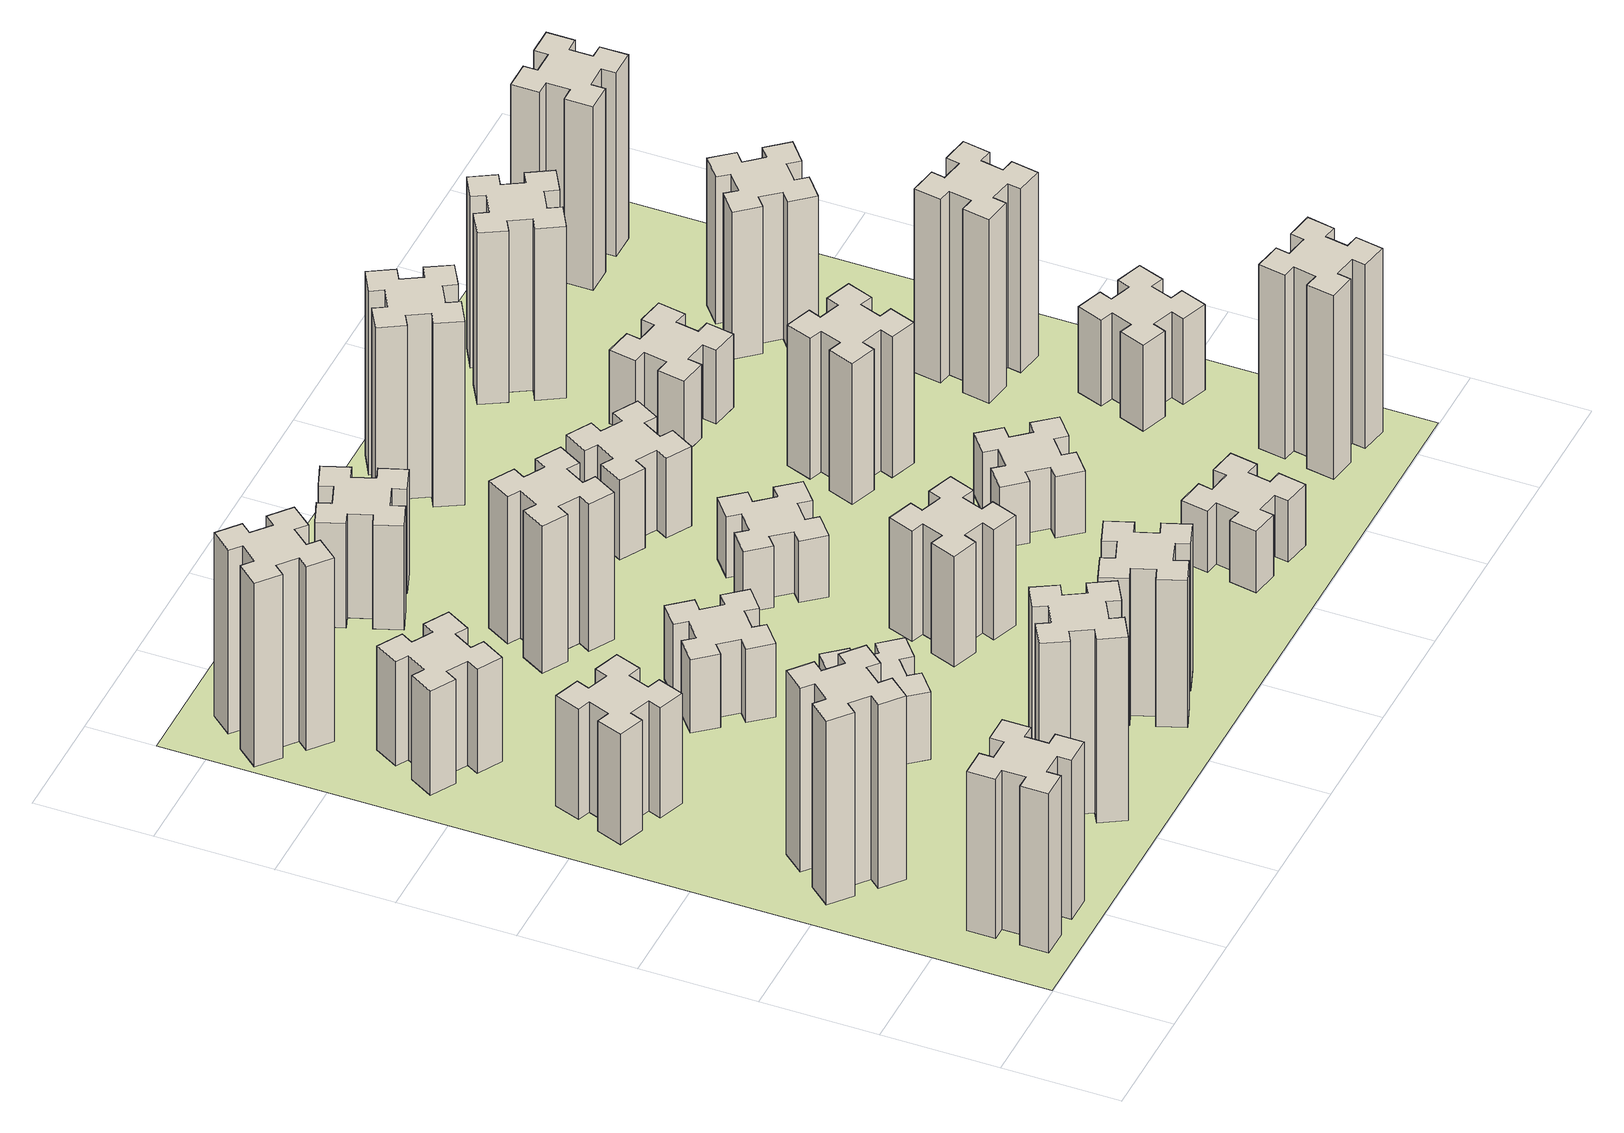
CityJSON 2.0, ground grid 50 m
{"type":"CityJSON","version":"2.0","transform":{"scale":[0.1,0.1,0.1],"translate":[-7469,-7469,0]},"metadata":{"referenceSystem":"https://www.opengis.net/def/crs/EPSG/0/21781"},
"CityObjects":{
"building1":{"type":"Building","attributes":{"class":"1000","function":"1000","usage":"1000","yearOfConstruction":2016,"roofType":"1000","measuredHeight":78,"storeysAboveGround":30,"storeysBelowGround":0},"geometry":[{"type":"Solid","lod":"1","boundaries":[[[[0,1,2,3,4,5,6,7,8,9,10,11,12,13,14,15,16,17,18,19]],[[17,16,20,21]],[[16,15,22,20]],[[15,14,23,22]],[[14,13,24,23]],[[13,12,25,24]],[[12,11,26,25]],[[11,10,27,26]],[[10,9,28,27]],[[9,8,29,28]],[[8,7,30,29]],[[7,6,31,30]],[[6,5,32,31]],[[5,4,33,32]],[[4,3,34,33]],[[3,2,35,34]],[[2,1,36,35]],[[1,0,37,36]],[[0,19,38,37]],[[19,18,39,38]],[[18,17,21,39]],[[24,25,26,27,28,29,30,31,32,33,34,35,36,37,38,39,21,20,22,23]]]]}]},
"building2":{"type":"Building","attributes":{"class":"1000","function":"1000","usage":"1000","yearOfConstruction":2016,"roofType":"1000","measuredHeight":90,"storeysAboveGround":30,"storeysBelowGround":0},"geometry":[{"type":"Solid","lod":"1","boundaries":[[[[40,41,42,43,44,45,46,47,48,49,50,51,52,53,54,55,56,57,58,59]],[[57,56,60,61]],[[56,55,62,60]],[[55,54,63,62]],[[54,53,64,63]],[[53,52,65,64]],[[52,51,66,65]],[[51,50,67,66]],[[50,49,68,67]],[[49,48,69,68]],[[48,47,70,69]],[[47,46,71,70]],[[46,45,72,71]],[[45,44,73,72]],[[44,43,74,73]],[[43,42,75,74]],[[42,41,76,75]],[[41,40,77,76]],[[40,59,78,77]],[[59,58,79,78]],[[58,57,61,79]],[[64,65,66,67,68,69,70,71,72,73,74,75,76,77,78,79,61,60,62,63]]]]}]},
"building3":{"type":"Building","attributes":{"class":"1000","function":"1000","usage":"1000","yearOfConstruction":2016,"roofType":"1000","measuredHeight":54,"storeysAboveGround":30,"storeysBelowGround":0},"geometry":[{"type":"Solid","lod":"1","boundaries":[[[[80,81,82,83,84,85,86,87,88,89,90,91,92,93,94,95,96,97,98,99]],[[97,96,100,101]],[[96,95,102,100]],[[95,94,103,102]],[[94,93,104,103]],[[93,92,105,104]],[[92,91,106,105]],[[91,90,107,106]],[[90,89,108,107]],[[89,88,109,108]],[[88,87,110,109]],[[87,86,111,110]],[[86,85,112,111]],[[85,84,113,112]],[[84,83,114,113]],[[83,82,115,114]],[[82,81,116,115]],[[81,80,117,116]],[[80,99,118,117]],[[99,98,119,118]],[[98,97,101,119]],[[104,105,106,107,108,109,110,111,112,113,114,115,116,117,118,119,101,100,102,103]]]]}]},
"building4":{"type":"Building","attributes":{"class":"1000","function":"1000","usage":"1000","yearOfConstruction":2016,"roofType":"1000","measuredHeight":51,"storeysAboveGround":30,"storeysBelowGround":0},"geometry":[{"type":"Solid","lod":"1","boundaries":[[[[120,121,122,123,124,125,126,127,128,129,130,131,132,133,134,135,136,137,138,139]],[[137,136,140,141]],[[136,135,142,140]],[[135,134,143,142]],[[134,133,144,143]],[[133,132,145,144]],[[132,131,146,145]],[[131,130,147,146]],[[130,129,148,147]],[[129,128,149,148]],[[128,127,150,149]],[[127,126,151,150]],[[126,125,152,151]],[[125,124,153,152]],[[124,123,154,153]],[[123,122,155,154]],[[122,121,156,155]],[[121,120,157,156]],[[120,139,158,157]],[[139,138,159,158]],[[138,137,141,159]],[[144,145,146,147,148,149,150,151,152,153,154,155,156,157,158,159,141,140,142,143]]]]}]},
"building5":{"type":"Building","attributes":{"class":"1000","function":"1000","usage":"1000","yearOfConstruction":2016,"roofType":"1000","measuredHeight":90,"storeysAboveGround":30,"storeysBelowGround":0},"geometry":[{"type":"Solid","lod":"1","boundaries":[[[[160,161,162,163,164,165,166,167,168,169,170,171,172,173,174,175,176,177,178,179]],[[177,176,180,181]],[[176,175,182,180]],[[175,174,183,182]],[[174,173,184,183]],[[173,172,185,184]],[[172,171,186,185]],[[171,170,187,186]],[[170,169,188,187]],[[169,168,189,188]],[[168,167,190,189]],[[167,166,191,190]],[[166,165,192,191]],[[165,164,193,192]],[[164,163,194,193]],[[163,162,195,194]],[[162,161,196,195]],[[161,160,197,196]],[[160,179,198,197]],[[179,178,199,198]],[[178,177,181,199]],[[184,185,186,187,188,189,190,191,192,193,194,195,196,197,198,199,181,180,182,183]]]]}]},
"building6":{"type":"Building","attributes":{"class":"1000","function":"1000","usage":"1000","yearOfConstruction":2016,"roofType":"1000","measuredHeight":90,"storeysAboveGround":30,"storeysBelowGround":0},"geometry":[{"type":"Solid","lod":"1","boundaries":[[[[200,201,202,203,204,205,206,207,208,209,210,211,212,213,214,215,216,217,218,219]],[[217,216,220,221]],[[216,215,222,220]],[[215,214,223,222]],[[214,213,224,223]],[[213,212,225,224]],[[212,211,226,225]],[[211,210,227,226]],[[210,209,228,227]],[[209,208,229,228]],[[208,207,230,229]],[[207,206,231,230]],[[206,205,232,231]],[[205,204,233,232]],[[204,203,234,233]],[[203,202,235,234]],[[202,201,236,235]],[[201,200,237,236]],[[200,219,238,237]],[[219,218,239,238]],[[218,217,221,239]],[[224,225,226,227,228,229,230,231,232,233,234,235,236,237,238,239,221,220,222,223]]]]}]},
"building7":{"type":"Building","attributes":{"class":"1000","function":"1000","usage":"1000","yearOfConstruction":2016,"roofType":"1000","measuredHeight":33,"storeysAboveGround":30,"storeysBelowGround":0},"geometry":[{"type":"Solid","lod":"1","boundaries":[[[[240,241,242,243,244,245,246,247,248,249,250,251,252,253,254,255,256,257,258,259]],[[257,256,260,261]],[[256,255,262,260]],[[255,254,263,262]],[[254,253,264,263]],[[253,252,265,264]],[[252,251,266,265]],[[251,250,267,266]],[[250,249,268,267]],[[249,248,269,268]],[[248,247,270,269]],[[247,246,271,270]],[[246,245,272,271]],[[245,244,273,272]],[[244,243,274,273]],[[243,242,275,274]],[[242,241,276,275]],[[241,240,277,276]],[[240,259,278,277]],[[259,258,279,278]],[[258,257,261,279]],[[264,265,266,267,268,269,270,271,272,273,274,275,276,277,278,279,261,260,262,263]]]]}]},
"building8":{"type":"Building","attributes":{"class":"1000","function":"1000","usage":"1000","yearOfConstruction":2016,"roofType":"1000","measuredHeight":36,"storeysAboveGround":30,"storeysBelowGround":0},"geometry":[{"type":"Solid","lod":"1","boundaries":[[[[280,281,282,283,284,285,286,287,288,289,290,291,292,293,294,295,296,297,298,299]],[[297,296,300,301]],[[296,295,302,300]],[[295,294,303,302]],[[294,293,304,303]],[[293,292,305,304]],[[292,291,306,305]],[[291,290,307,306]],[[290,289,308,307]],[[289,288,309,308]],[[288,287,310,309]],[[287,286,311,310]],[[286,285,312,311]],[[285,284,313,312]],[[284,283,314,313]],[[283,282,315,314]],[[282,281,316,315]],[[281,280,317,316]],[[280,299,318,317]],[[299,298,319,318]],[[298,297,301,319]],[[304,305,306,307,308,309,310,311,312,313,314,315,316,317,318,319,301,300,302,303]]]]}]},
"building9":{"type":"Building","attributes":{"class":"1000","function":"1000","usage":"1000","yearOfConstruction":2016,"roofType":"1000","measuredHeight":72,"storeysAboveGround":30,"storeysBelowGround":0},"geometry":[{"type":"Solid","lod":"1","boundaries":[[[[320,321,322,323,324,325,326,327,328,329,330,331,332,333,334,335,336,337,338,339]],[[337,336,340,341]],[[336,335,342,340]],[[335,334,343,342]],[[334,333,344,343]],[[333,332,345,344]],[[332,331,346,345]],[[331,330,347,346]],[[330,329,348,347]],[[329,328,349,348]],[[328,327,350,349]],[[327,326,351,350]],[[326,325,352,351]],[[325,324,353,352]],[[324,323,354,353]],[[323,322,355,354]],[[322,321,356,355]],[[321,320,357,356]],[[320,339,358,357]],[[339,338,359,358]],[[338,337,341,359]],[[344,345,346,347,348,349,350,351,352,353,354,355,356,357,358,359,341,340,342,343]]]]}]},
"building10":{"type":"Building","attributes":{"class":"1000","function":"1000","usage":"1000","yearOfConstruction":2016,"roofType":"1000","measuredHeight":72,"storeysAboveGround":30,"storeysBelowGround":0},"geometry":[{"type":"Solid","lod":"1","boundaries":[[[[360,361,362,363,364,365,366,367,368,369,370,371,372,373,374,375,376,377,378,379]],[[377,376,380,381]],[[376,375,382,380]],[[375,374,383,382]],[[374,373,384,383]],[[373,372,385,384]],[[372,371,386,385]],[[371,370,387,386]],[[370,369,388,387]],[[369,368,389,388]],[[368,367,390,389]],[[367,366,391,390]],[[366,365,392,391]],[[365,364,393,392]],[[364,363,394,393]],[[363,362,395,394]],[[362,361,396,395]],[[361,360,397,396]],[[360,379,398,397]],[[379,378,399,398]],[[378,377,381,399]],[[384,385,386,387,388,389,390,391,392,393,394,395,396,397,398,399,381,380,382,383]]]]}]},
"building11":{"type":"Building","attributes":{"class":"1000","function":"1000","usage":"1000","yearOfConstruction":2016,"roofType":"1000","measuredHeight":51,"storeysAboveGround":30,"storeysBelowGround":0},"geometry":[{"type":"Solid","lod":"1","boundaries":[[[[400,401,402,403,404,405,406,407,408,409,410,411,412,413,414,415,416,417,418,419]],[[417,416,420,421]],[[416,415,422,420]],[[415,414,423,422]],[[414,413,424,423]],[[413,412,425,424]],[[412,411,426,425]],[[411,410,427,426]],[[410,409,428,427]],[[409,408,429,428]],[[408,407,430,429]],[[407,406,431,430]],[[406,405,432,431]],[[405,404,433,432]],[[404,403,434,433]],[[403,402,435,434]],[[402,401,436,435]],[[401,400,437,436]],[[400,419,438,437]],[[419,418,439,438]],[[418,417,421,439]],[[424,425,426,427,428,429,430,431,432,433,434,435,436,437,438,439,421,420,422,423]]]]}]},
"building12":{"type":"Building","attributes":{"class":"1000","function":"1000","usage":"1000","yearOfConstruction":2016,"roofType":"1000","measuredHeight":54,"storeysAboveGround":30,"storeysBelowGround":0},"geometry":[{"type":"Solid","lod":"1","boundaries":[[[[440,441,442,443,444,445,446,447,448,449,450,451,452,453,454,455,456,457,458,459]],[[457,456,460,461]],[[456,455,462,460]],[[455,454,463,462]],[[454,453,464,463]],[[453,452,465,464]],[[452,451,466,465]],[[451,450,467,466]],[[450,449,468,467]],[[449,448,469,468]],[[448,447,470,469]],[[447,446,471,470]],[[446,445,472,471]],[[445,444,473,472]],[[444,443,474,473]],[[443,442,475,474]],[[442,441,476,475]],[[441,440,477,476]],[[440,459,478,477]],[[459,458,479,478]],[[458,457,461,479]],[[464,465,466,467,468,469,470,471,472,473,474,475,476,477,478,479,461,460,462,463]]]]}]},
"building13":{"type":"Building","attributes":{"class":"1000","function":"1000","usage":"1000","yearOfConstruction":2016,"roofType":"1000","measuredHeight":30,"storeysAboveGround":30,"storeysBelowGround":0},"geometry":[{"type":"Solid","lod":"1","boundaries":[[[[480,481,482,483,484,485,486,487,488,489,490,491,492,493,494,495,496,497,498,499]],[[497,496,500,501]],[[496,495,502,500]],[[495,494,503,502]],[[494,493,504,503]],[[493,492,505,504]],[[492,491,506,505]],[[491,490,507,506]],[[490,489,508,507]],[[489,488,509,508]],[[488,487,510,509]],[[487,486,511,510]],[[486,485,512,511]],[[485,484,513,512]],[[484,483,514,513]],[[483,482,515,514]],[[482,481,516,515]],[[481,480,517,516]],[[480,499,518,517]],[[499,498,519,518]],[[498,497,501,519]],[[504,505,506,507,508,509,510,511,512,513,514,515,516,517,518,519,501,500,502,503]]]]}]},
"building14":{"type":"Building","attributes":{"class":"1000","function":"1000","usage":"1000","yearOfConstruction":2016,"roofType":"1000","measuredHeight":39,"storeysAboveGround":30,"storeysBelowGround":0},"geometry":[{"type":"Solid","lod":"1","boundaries":[[[[520,521,522,523,524,525,526,527,528,529,530,531,532,533,534,535,536,537,538,539]],[[537,536,540,541]],[[536,535,542,540]],[[535,534,543,542]],[[534,533,544,543]],[[533,532,545,544]],[[532,531,546,545]],[[531,530,547,546]],[[530,529,548,547]],[[529,528,549,548]],[[528,527,550,549]],[[527,526,551,550]],[[526,525,552,551]],[[525,524,553,552]],[[524,523,554,553]],[[523,522,555,554]],[[522,521,556,555]],[[521,520,557,556]],[[520,539,558,557]],[[539,538,559,558]],[[538,537,541,559]],[[544,545,546,547,548,549,550,551,552,553,554,555,556,557,558,559,541,540,542,543]]]]}]},
"building15":{"type":"Building","attributes":{"class":"1000","function":"1000","usage":"1000","yearOfConstruction":2016,"roofType":"1000","measuredHeight":30,"storeysAboveGround":30,"storeysBelowGround":0},"geometry":[{"type":"Solid","lod":"1","boundaries":[[[[560,561,562,563,564,565,566,567,568,569,570,571,572,573,574,575,576,577,578,579]],[[577,576,580,581]],[[576,575,582,580]],[[575,574,583,582]],[[574,573,584,583]],[[573,572,585,584]],[[572,571,586,585]],[[571,570,587,586]],[[570,569,588,587]],[[569,568,589,588]],[[568,567,590,589]],[[567,566,591,590]],[[566,565,592,591]],[[565,564,593,592]],[[564,563,594,593]],[[563,562,595,594]],[[562,561,596,595]],[[561,560,597,596]],[[560,579,598,597]],[[579,578,599,598]],[[578,577,581,599]],[[584,585,586,587,588,589,590,591,592,593,594,595,596,597,598,599,581,580,582,583]]]]}]},
"building16":{"type":"Building","attributes":{"class":"1000","function":"1000","usage":"1000","yearOfConstruction":2016,"roofType":"1000","measuredHeight":90,"storeysAboveGround":30,"storeysBelowGround":0},"geometry":[{"type":"Solid","lod":"1","boundaries":[[[[600,601,602,603,604,605,606,607,608,609,610,611,612,613,614,615,616,617,618,619]],[[617,616,620,621]],[[616,615,622,620]],[[615,614,623,622]],[[614,613,624,623]],[[613,612,625,624]],[[612,611,626,625]],[[611,610,627,626]],[[610,609,628,627]],[[609,608,629,628]],[[608,607,630,629]],[[607,606,631,630]],[[606,605,632,631]],[[605,604,633,632]],[[604,603,634,633]],[[603,602,635,634]],[[602,601,636,635]],[[601,600,637,636]],[[600,619,638,637]],[[619,618,639,638]],[[618,617,621,639]],[[624,625,626,627,628,629,630,631,632,633,634,635,636,637,638,639,621,620,622,623]]]]}]},
"building17":{"type":"Building","attributes":{"class":"1000","function":"1000","usage":"1000","yearOfConstruction":2016,"roofType":"1000","measuredHeight":30,"storeysAboveGround":30,"storeysBelowGround":0},"geometry":[{"type":"Solid","lod":"1","boundaries":[[[[640,641,642,643,644,645,646,647,648,649,650,651,652,653,654,655,656,657,658,659]],[[657,656,660,661]],[[656,655,662,660]],[[655,654,663,662]],[[654,653,664,663]],[[653,652,665,664]],[[652,651,666,665]],[[651,650,667,666]],[[650,649,668,667]],[[649,648,669,668]],[[648,647,670,669]],[[647,646,671,670]],[[646,645,672,671]],[[645,644,673,672]],[[644,643,674,673]],[[643,642,675,674]],[[642,641,676,675]],[[641,640,677,676]],[[640,659,678,677]],[[659,658,679,678]],[[658,657,661,679]],[[664,665,666,667,668,669,670,671,672,673,674,675,676,677,678,679,661,660,662,663]]]]}]},
"building18":{"type":"Building","attributes":{"class":"1000","function":"1000","usage":"1000","yearOfConstruction":2016,"roofType":"1000","measuredHeight":69,"storeysAboveGround":30,"storeysBelowGround":0},"geometry":[{"type":"Solid","lod":"1","boundaries":[[[[680,681,682,683,684,685,686,687,688,689,690,691,692,693,694,695,696,697,698,699]],[[697,696,700,701]],[[696,695,702,700]],[[695,694,703,702]],[[694,693,704,703]],[[693,692,705,704]],[[692,691,706,705]],[[691,690,707,706]],[[690,689,708,707]],[[689,688,709,708]],[[688,687,710,709]],[[687,686,711,710]],[[686,685,712,711]],[[685,684,713,712]],[[684,683,714,713]],[[683,682,715,714]],[[682,681,716,715]],[[681,680,717,716]],[[680,699,718,717]],[[699,698,719,718]],[[698,697,701,719]],[[704,705,706,707,708,709,710,711,712,713,714,715,716,717,718,719,701,700,702,703]]]]}]},
"building19":{"type":"Building","attributes":{"class":"1000","function":"1000","usage":"1000","yearOfConstruction":2016,"roofType":"1000","measuredHeight":36,"storeysAboveGround":30,"storeysBelowGround":0},"geometry":[{"type":"Solid","lod":"1","boundaries":[[[[720,721,722,723,724,725,726,727,728,729,730,731,732,733,734,735,736,737,738,739]],[[737,736,740,741]],[[736,735,742,740]],[[735,734,743,742]],[[734,733,744,743]],[[733,732,745,744]],[[732,731,746,745]],[[731,730,747,746]],[[730,729,748,747]],[[729,728,749,748]],[[728,727,750,749]],[[727,726,751,750]],[[726,725,752,751]],[[725,724,753,752]],[[724,723,754,753]],[[723,722,755,754]],[[722,721,756,755]],[[721,720,757,756]],[[720,739,758,757]],[[739,738,759,758]],[[738,737,741,759]],[[744,745,746,747,748,749,750,751,752,753,754,755,756,757,758,759,741,740,742,743]]]]}]},
"building20":{"type":"Building","attributes":{"class":"1000","function":"1000","usage":"1000","yearOfConstruction":2016,"roofType":"1000","measuredHeight":90,"storeysAboveGround":30,"storeysBelowGround":0},"geometry":[{"type":"Solid","lod":"1","boundaries":[[[[760,761,762,763,764,765,766,767,768,769,770,771,772,773,774,775,776,777,778,779]],[[777,776,780,781]],[[776,775,782,780]],[[775,774,783,782]],[[774,773,784,783]],[[773,772,785,784]],[[772,771,786,785]],[[771,770,787,786]],[[770,769,788,787]],[[769,768,789,788]],[[768,767,790,789]],[[767,766,791,790]],[[766,765,792,791]],[[765,764,793,792]],[[764,763,794,793]],[[763,762,795,794]],[[762,761,796,795]],[[761,760,797,796]],[[760,779,798,797]],[[779,778,799,798]],[[778,777,781,799]],[[784,785,786,787,788,789,790,791,792,793,794,795,796,797,798,799,781,780,782,783]]]]}]},
"building21":{"type":"Building","attributes":{"class":"1000","function":"1000","usage":"1000","yearOfConstruction":2016,"roofType":"1000","measuredHeight":84,"storeysAboveGround":30,"storeysBelowGround":0},"geometry":[{"type":"Solid","lod":"1","boundaries":[[[[800,801,802,803,804,805,806,807,808,809,810,811,812,813,814,815,816,817,818,819]],[[817,816,820,821]],[[816,815,822,820]],[[815,814,823,822]],[[814,813,824,823]],[[813,812,825,824]],[[812,811,826,825]],[[811,810,827,826]],[[810,809,828,827]],[[809,808,829,828]],[[808,807,830,829]],[[807,806,831,830]],[[806,805,832,831]],[[805,804,833,832]],[[804,803,834,833]],[[803,802,835,834]],[[802,801,836,835]],[[801,800,837,836]],[[800,819,838,837]],[[819,818,839,838]],[[818,817,821,839]],[[824,825,826,827,828,829,830,831,832,833,834,835,836,837,838,839,821,820,822,823]]]]}]},
"building22":{"type":"Building","attributes":{"class":"1000","function":"1000","usage":"1000","yearOfConstruction":2016,"roofType":"1000","measuredHeight":42,"storeysAboveGround":30,"storeysBelowGround":0},"geometry":[{"type":"Solid","lod":"1","boundaries":[[[[840,841,842,843,844,845,846,847,848,849,850,851,852,853,854,855,856,857,858,859]],[[857,856,860,861]],[[856,855,862,860]],[[855,854,863,862]],[[854,853,864,863]],[[853,852,865,864]],[[852,851,866,865]],[[851,850,867,866]],[[850,849,868,867]],[[849,848,869,868]],[[848,847,870,869]],[[847,846,871,870]],[[846,845,872,871]],[[845,844,873,872]],[[844,843,874,873]],[[843,842,875,874]],[[842,841,876,875]],[[841,840,877,876]],[[840,859,878,877]],[[859,858,879,878]],[[858,857,861,879]],[[864,865,866,867,868,869,870,871,872,873,874,875,876,877,878,879,861,860,862,863]]]]}]},
"building23":{"type":"Building","attributes":{"class":"1000","function":"1000","usage":"1000","yearOfConstruction":2016,"roofType":"1000","measuredHeight":90,"storeysAboveGround":30,"storeysBelowGround":0},"geometry":[{"type":"Solid","lod":"1","boundaries":[[[[880,881,882,883,884,885,886,887,888,889,890,891,892,893,894,895,896,897,898,899]],[[897,896,900,901]],[[896,895,902,900]],[[895,894,903,902]],[[894,893,904,903]],[[893,892,905,904]],[[892,891,906,905]],[[891,890,907,906]],[[890,889,908,907]],[[889,888,909,908]],[[888,887,910,909]],[[887,886,911,910]],[[886,885,912,911]],[[885,884,913,912]],[[884,883,914,913]],[[883,882,915,914]],[[882,881,916,915]],[[881,880,917,916]],[[880,899,918,917]],[[899,898,919,918]],[[898,897,901,919]],[[904,905,906,907,908,909,910,911,912,913,914,915,916,917,918,919,901,900,902,903]]]]}]},
"building24":{"type":"Building","attributes":{"class":"1000","function":"1000","usage":"1000","yearOfConstruction":2016,"roofType":"1000","measuredHeight":72,"storeysAboveGround":30,"storeysBelowGround":0},"geometry":[{"type":"Solid","lod":"1","boundaries":[[[[920,921,922,923,924,925,926,927,928,929,930,931,932,933,934,935,936,937,938,939]],[[937,936,940,941]],[[936,935,942,940]],[[935,934,943,942]],[[934,933,944,943]],[[933,932,945,944]],[[932,931,946,945]],[[931,930,947,946]],[[930,929,948,947]],[[929,928,949,948]],[[928,927,950,949]],[[927,926,951,950]],[[926,925,952,951]],[[925,924,953,952]],[[924,923,954,953]],[[923,922,955,954]],[[922,921,956,955]],[[921,920,957,956]],[[920,939,958,957]],[[939,938,959,958]],[[938,937,941,959]],[[944,945,946,947,948,949,950,951,952,953,954,955,956,957,958,959,941,940,942,943]]]]}]},
"building25":{"type":"Building","attributes":{"class":"1000","function":"1000","usage":"1000","yearOfConstruction":2016,"roofType":"1000","measuredHeight":90,"storeysAboveGround":30,"storeysBelowGround":0},"geometry":[{"type":"Solid","lod":"1","boundaries":[[[[960,961,962,963,964,965,966,967,968,969,970,971,972,973,974,975,976,977,978,979]],[[977,976,980,981]],[[976,975,982,980]],[[975,974,983,982]],[[974,973,984,983]],[[973,972,985,984]],[[972,971,986,985]],[[971,970,987,986]],[[970,969,988,987]],[[969,968,989,988]],[[968,967,990,989]],[[967,966,991,990]],[[966,965,992,991]],[[965,964,993,992]],[[964,963,994,993]],[[963,962,995,994]],[[962,961,996,995]],[[961,960,997,996]],[[960,979,998,997]],[[979,978,999,998]],[[978,977,981,999]],[[984,985,986,987,988,989,990,991,992,993,994,995,996,997,998,999,981,980,982,983]]]]}]},
"landuse1":{"type":"LandUse","attributes":{"name":"plot1","function":"1010"},"geometry":[{"type":"MultiSurface","lod":"1","boundaries":[[[1000,1001,1002,1003]]]}]}
},
"vertices":[
[265,325,0],[265,225,0],[205,225,0],[205,105,0],[325,105,0],[325,165,0],[425,165,0],[425,105,0],[545,105,0],[545,225,0],[485,225,0],[485,325,0],[545,325,0],[545,445,0],[425,445,0],[425,385,0],[325,385,0],[325,445,0],[205,445,0],[205,325,0],[325,385,780],[325,445,780],[425,385,780],[425,445,780],[545,445,780],[545,325,780],[485,325,780],[485,225,780],[545,225,780],[545,105,780],[425,105,780],[425,165,780],[325,165,780],[325,105,780],[205,105,780],[205,225,780],[265,225,780],[265,325,780],[205,325,780],[205,445,780],
[484,1067,0],[408,1132,0],[446,1178,0],[354,1255,0],[277,1163,0],[323,1124,0],[259,1048,0],[213,1086,0],[136,994,0],[228,917,0],[266,963,0],[343,899,0],[304,853,0],[396,776,0],[473,868,0],[427,906,0],[492,983,0],[538,944,0],[615,1036,0],[523,1113,0],[492,983,900],[538,944,900],[427,906,900],[473,868,900],[396,776,900],[304,853,900],[343,899,900],[266,963,900],[228,917,900],[136,994,900],[213,1086,900],[259,1048,900],[323,1124,900],[277,1163,900],[354,1255,900],[446,1178,900],[408,1132,900],[484,1067,900],[523,1113,900],[615,1036,900],
[291,1869,0],[385,1835,0],[364,1779,0],[477,1737,0],[518,1850,0],[462,1871,0],[496,1965,0],[552,1944,0],[593,2057,0],[480,2098,0],[460,2042,0],[366,2076,0],[387,2132,0],[274,2173,0],[233,2060,0],[289,2040,0],[255,1946,0],[199,1967,0],[157,1854,0],[270,1813,0],[255,1946,540],[199,1967,540],[289,2040,540],[233,2060,540],[274,2173,540],[387,2132,540],[366,2076,540],[460,2042,540],[480,2098,540],[593,2057,540],[552,1944,540],[496,1965,540],[462,1871,540],[518,1850,540],[477,1737,540],[364,1779,540],[385,1835,540],[291,1869,540],[270,1813,540],[157,1854,540],
[446,2597,0],[496,2684,0],[548,2654,0],[608,2758,0],[504,2818,0],[474,2766,0],[387,2816,0],[417,2868,0],[313,2928,0],[253,2824,0],[305,2794,0],[255,2707,0],[203,2737,0],[143,2633,0],[247,2573,0],[277,2625,0],[364,2575,0],[334,2523,0],[438,2463,0],[498,2567,0],[364,2575,510],[334,2523,510],[277,2625,510],[247,2573,510],[143,2633,510],[203,2737,510],[255,2707,510],[305,2794,510],[253,2824,510],[313,2928,510],[417,2868,510],[387,2816,510],[474,2766,510],[504,2818,510],[608,2758,510],[548,2654,510],[496,2684,510],[446,2597,510],[498,2567,510],[438,2463,510],
[1127,255,0],[1214,305,0],[1244,253,0],[1348,313,0],[1288,417,0],[1236,387,0],[1186,474,0],[1238,504,0],[1178,608,0],[1074,548,0],[1104,496,0],[1017,446,0],[987,498,0],[883,438,0],[943,334,0],[995,364,0],[1045,277,0],[993,247,0],[1053,143,0],[1157,203,0],[1045,277,900],[993,247,900],[995,364,900],[943,334,900],[883,438,900],[987,498,900],[1017,446,900],[1104,496,900],[1074,548,900],[1178,608,900],[1238,504,900],[1186,474,900],[1236,387,900],[1288,417,900],[1348,313,900],[1244,253,900],[1214,305,900],[1127,255,900],[1157,203,900],[1053,143,900],
[384,3387,0],[308,3452,0],[346,3498,0],[254,3575,0],[177,3483,0],[223,3444,0],[159,3368,0],[113,3406,0],[36,3314,0],[128,3237,0],[166,3283,0],[243,3219,0],[204,3173,0],[296,3096,0],[373,3188,0],[327,3226,0],[392,3303,0],[438,3264,0],[515,3356,0],[423,3433,0],[392,3303,900],[438,3264,900],[327,3226,900],[373,3188,900],[296,3096,900],[204,3173,900],[243,3219,900],[166,3283,900],[128,3237,900],[36,3314,900],[113,3406,900],[159,3368,900],[223,3444,900],[177,3483,900],[254,3575,900],[346,3498,900],[308,3452,900],[384,3387,900],[423,3433,900],[515,3356,900],
[1083,1332,0],[1006,1267,0],[968,1313,0],[876,1236,0],[953,1144,0],[999,1183,0],[1063,1106,0],[1017,1068,0],[1094,976,0],[1186,1053,0],[1148,1099,0],[1224,1163,0],[1263,1117,0],[1355,1194,0],[1278,1286,0],[1232,1248,0],[1167,1324,0],[1213,1363,0],[1136,1455,0],[1044,1378,0],[1167,1324,330],[1213,1363,330],[1232,1248,330],[1278,1286,330],[1355,1194,330],[1263,1117,330],[1224,1163,330],[1148,1099,330],[1186,1053,330],[1094,976,330],[1017,1068,330],[1063,1106,330],[999,1183,330],[953,1144,330],[876,1236,330],[968,1313,330],[1006,1267,330],[1083,1332,330],[1044,1378,330],[1136,1455,330],
[1083,1972,0],[1006,1907,0],[968,1953,0],[876,1876,0],[953,1784,0],[999,1823,0],[1063,1746,0],[1017,1708,0],[1094,1616,0],[1186,1693,0],[1148,1739,0],[1224,1803,0],[1263,1757,0],[1355,1834,0],[1278,1926,0],[1232,1888,0],[1167,1964,0],[1213,2003,0],[1136,2095,0],[1044,2018,0],[1167,1964,360],[1213,2003,360],[1232,1888,360],[1278,1926,360],[1355,1834,360],[1263,1757,360],[1224,1803,360],[1148,1739,360],[1186,1693,360],[1094,1616,360],[1017,1708,360],[1063,1746,360],[999,1823,360],[953,1784,360],[876,1876,360],[968,1953,360],[1006,1907,360],[1083,1972,360],[1044,2018,360],[1136,2095,360],
[1765,496,0],[1671,462,0],[1650,518,0],[1537,477,0],[1579,364,0],[1635,385,0],[1669,291,0],[1613,270,0],[1654,157,0],[1767,199,0],[1746,255,0],[1840,289,0],[1860,233,0],[1973,274,0],[1932,387,0],[1876,366,0],[1842,460,0],[1898,480,0],[1857,593,0],[1744,552,0],[1842,460,720],[1898,480,720],[1876,366,720],[1932,387,720],[1973,274,720],[1860,233,720],[1840,289,720],[1746,255,720],[1767,199,720],[1654,157,720],[1613,270,720],[1669,291,720],[1635,385,720],[1579,364,720],[1537,477,720],[1650,518,720],[1671,462,720],[1765,496,720],[1744,552,720],[1857,593,720],
[1314,2666,0],[1227,2716,0],[1257,2768,0],[1153,2828,0],[1093,2724,0],[1145,2694,0],[1095,2607,0],[1043,2637,0],[983,2533,0],[1087,2473,0],[1117,2525,0],[1204,2475,0],[1174,2423,0],[1278,2363,0],[1338,2467,0],[1286,2497,0],[1336,2584,0],[1388,2554,0],[1448,2658,0],[1344,2718,0],[1336,2584,720],[1388,2554,720],[1286,2497,720],[1338,2467,720],[1278,2363,720],[1174,2423,720],[1204,2475,720],[1117,2525,720],[1087,2473,720],[983,2533,720],[1043,2637,720],[1095,2607,720],[1145,2694,720],[1093,2724,720],[1153,2828,720],[1257,2768,720],[1227,2716,720],[1314,2666,720],[1344,2718,720],[1448,2658,720],
[1125,3456,0],[1031,3422,0],[1010,3478,0],[897,3437,0],[939,3324,0],[995,3345,0],[1029,3251,0],[973,3230,0],[1014,3117,0],[1127,3159,0],[1106,3215,0],[1200,3249,0],[1220,3193,0],[1333,3234,0],[1292,3347,0],[1236,3326,0],[1202,3420,0],[1258,3440,0],[1217,3553,0],[1104,3512,0],[1202,3420,510],[1258,3440,510],[1236,3326,510],[1292,3347,510],[1333,3234,510],[1220,3193,510],[1200,3249,510],[1106,3215,510],[1127,3159,510],[1014,3117,510],[973,3230,510],[1029,3251,510],[995,3345,510],[939,3324,510],[897,3437,510],[1010,3478,510],[1031,3422,510],[1125,3456,510],[1104,3512,510],[1217,3553,510],
[1769,1300,0],[1735,1206,0],[1679,1227,0],[1637,1114,0],[1750,1073,0],[1771,1129,0],[1865,1095,0],[1844,1039,0],[1957,997,0],[1998,1110,0],[1942,1131,0],[1976,1225,0],[2032,1204,0],[2073,1317,0],[1960,1358,0],[1940,1302,0],[1846,1336,0],[1867,1392,0],[1754,1433,0],[1713,1320,0],[1846,1336,540],[1867,1392,540],[1940,1302,540],[1960,1358,540],[2073,1317,540],[2032,1204,540],[1976,1225,540],[1942,1131,540],[1998,1110,540],[1957,997,540],[1844,1039,540],[1865,1095,540],[1771,1129,540],[1750,1073,540],[1637,1114,540],[1679,1227,540],[1735,1206,540],[1769,1300,540],[1713,1320,540],[1754,1433,540],
[1972,1988,0],[1907,2064,0],[1953,2103,0],[1876,2195,0],[1784,2118,0],[1823,2072,0],[1746,2007,0],[1708,2053,0],[1616,1976,0],[1693,1884,0],[1739,1923,0],[1803,1846,0],[1757,1808,0],[1834,1716,0],[1926,1793,0],[1888,1839,0],[1964,1903,0],[2003,1857,0],[2095,1934,0],[2018,2026,0],[1964,1903,300],[2003,1857,300],[1888,1839,300],[1926,1793,300],[1834,1716,300],[1757,1808,300],[1803,1846,300],[1739,1923,300],[1693,1884,300],[1616,1976,300],[1708,2053,300],[1746,2007,300],[1823,2072,300],[1784,2118,300],[1876,2195,300],[1953,2103,300],[1907,2064,300],[1972,1988,300],[2018,2026,300],[2095,1934,300],
[2026,2497,0],[2076,2584,0],[2128,2554,0],[2188,2658,0],[2084,2718,0],[2054,2666,0],[1967,2716,0],[1997,2768,0],[1893,2828,0],[1833,2724,0],[1885,2694,0],[1835,2607,0],[1783,2637,0],[1723,2533,0],[1827,2473,0],[1857,2525,0],[1944,2475,0],[1914,2423,0],[2018,2363,0],[2078,2467,0],[1944,2475,390],[1914,2423,390],[1857,2525,390],[1827,2473,390],[1723,2533,390],[1783,2637,390],[1835,2607,390],[1885,2694,390],[1833,2724,390],[1893,2828,390],[1997,2768,390],[1967,2716,390],[2054,2666,390],[2084,2718,390],[2188,2658,390],[2128,2554,390],[2076,2584,390],[2026,2497,390],[2078,2467,390],[2018,2363,390],
[2596,444,0],[2578,345,0],[2519,356,0],[2498,237,0],[2617,217,0],[2627,276,0],[2725,258,0],[2715,199,0],[2833,178,0],[2854,297,0],[2795,307,0],[2812,405,0],[2871,395,0],[2892,513,0],[2774,534,0],[2764,475,0],[2665,492,0],[2676,551,0],[2557,572,0],[2537,454,0],[2665,492,300],[2676,551,300],[2764,475,300],[2774,534,300],[2892,513,300],[2871,395,300],[2812,405,300],[2795,307,300],[2854,297,300],[2833,178,300],[2715,199,300],[2725,258,300],[2627,276,300],[2617,217,300],[2498,237,300],[2519,356,300],[2578,345,300],[2596,444,300],[2537,454,300],[2557,572,300],
[1844,3556,0],[1757,3506,0],[1727,3558,0],[1623,3498,0],[1683,3394,0],[1735,3424,0],[1785,3337,0],[1733,3307,0],[1793,3203,0],[1897,3263,0],[1867,3315,0],[1954,3365,0],[1984,3313,0],[2088,3373,0],[2028,3477,0],[1976,3447,0],[1926,3534,0],[1978,3564,0],[1918,3668,0],[1814,3608,0],[1926,3534,900],[1978,3564,900],[1976,3447,900],[2028,3477,900],[2088,3373,900],[1984,3313,900],[1954,3365,900],[1867,3315,900],[1897,3263,900],[1793,3203,900],[1733,3307,900],[1785,3337,900],[1735,3424,900],[1683,3394,900],[1623,3498,900],[1727,3558,900],[1757,3506,900],[1844,3556,900],[1814,3608,900],[1918,3668,900],
[2628,1099,0],[2704,1163,0],[2743,1117,0],[2835,1194,0],[2758,1286,0],[2712,1248,0],[2647,1324,0],[2693,1363,0],[2616,1455,0],[2524,1378,0],[2563,1332,0],[2486,1267,0],[2448,1313,0],[2356,1236,0],[2433,1144,0],[2479,1183,0],[2543,1106,0],[2497,1068,0],[2574,976,0],[2666,1053,0],[2543,1106,300],[2497,1068,300],[2479,1183,300],[2433,1144,300],[2356,1236,300],[2448,1313,300],[2486,1267,300],[2563,1332,300],[2524,1378,300],[2616,1455,300],[2693,1363,300],[2647,1324,300],[2712,1248,300],[2758,1286,300],[2835,1194,300],[2743,1117,300],[2704,1163,300],[2628,1099,300],[2666,1053,300],[2574,976,300],
[2682,1871,0],[2716,1965,0],[2772,1944,0],[2813,2057,0],[2700,2098,0],[2680,2042,0],[2586,2076,0],[2607,2132,0],[2494,2173,0],[2453,2060,0],[2509,2040,0],[2475,1946,0],[2419,1967,0],[2377,1854,0],[2490,1813,0],[2511,1869,0],[2605,1835,0],[2584,1779,0],[2697,1737,0],[2738,1850,0],[2605,1835,690],[2584,1779,690],[2511,1869,690],[2490,1813,690],[2377,1854,690],[2419,1967,690],[2475,1946,690],[2509,2040,690],[2453,2060,690],[2494,2173,690],[2607,2132,690],[2586,2076,690],[2680,2042,690],[2700,2098,690],[2813,2057,690],[2772,1944,690],[2716,1965,690],[2682,1871,690],[2738,1850,690],[2697,1737,690],
[2664,2795,0],[2565,2812,0],[2576,2871,0],[2457,2892,0],[2437,2774,0],[2496,2764,0],[2478,2665,0],[2419,2676,0],[2398,2557,0],[2517,2537,0],[2527,2596,0],[2625,2578,0],[2615,2519,0],[2733,2498,0],[2754,2617,0],[2695,2627,0],[2712,2725,0],[2771,2715,0],[2792,2833,0],[2674,2854,0],[2712,2725,360],[2771,2715,360],[2695,2627,360],[2754,2617,360],[2733,2498,360],[2615,2519,360],[2625,2578,360],[2527,2596,360],[2517,2537,360],[2398,2557,360],[2419,2676,360],[2478,2665,360],[2496,2764,360],[2437,2774,360],[2457,2892,360],[2576,2871,360],[2565,2812,360],[2664,2795,360],[2674,2854,360],[2792,2833,360],
[3504,475,0],[3405,492,0],[3416,551,0],[3297,572,0],[3277,454,0],[3336,444,0],[3318,345,0],[3259,356,0],[3238,237,0],[3357,217,0],[3367,276,0],[3465,258,0],[3455,199,0],[3573,178,0],[3594,297,0],[3535,307,0],[3552,405,0],[3611,395,0],[3632,513,0],[3514,534,0],[3552,405,900],[3611,395,900],[3535,307,900],[3594,297,900],[3573,178,900],[3455,199,900],[3465,258,900],[3367,276,900],[3357,217,900],[3238,237,900],[3259,356,900],[3318,345,900],[3336,444,900],[3277,454,900],[3297,572,900],[3416,551,900],[3405,492,900],[3504,475,900],[3514,534,900],[3632,513,900],
[2716,3347,0],[2666,3434,0],[2718,3464,0],[2658,3568,0],[2554,3508,0],[2584,3456,0],[2497,3406,0],[2467,3458,0],[2363,3398,0],[2423,3294,0],[2475,3324,0],[2525,3237,0],[2473,3207,0],[2533,3103,0],[2637,3163,0],[2607,3215,0],[2694,3265,0],[2724,3213,0],[2828,3273,0],[2768,3377,0],[2694,3265,840],[2724,3213,840],[2607,3215,840],[2637,3163,840],[2533,3103,840],[2473,3207,840],[2525,3237,840],[2475,3324,840],[2423,3294,840],[2363,3398,840],[2467,3458,840],[2497,3406,840],[2584,3456,840],[2554,3508,840],[2658,3568,840],[2718,3464,840],[2666,3434,840],[2716,3347,840],[2768,3377,840],[2828,3273,840],
[3351,1029,0],[3445,995,0],[3424,939,0],[3537,897,0],[3578,1010,0],[3522,1031,0],[3556,1125,0],[3612,1104,0],[3653,1217,0],[3540,1258,0],[3520,1202,0],[3426,1236,0],[3447,1292,0],[3334,1333,0],[3293,1220,0],[3349,1200,0],[3315,1106,0],[3259,1127,0],[3217,1014,0],[3330,973,0],[3315,1106,420],[3259,1127,420],[3349,1200,420],[3293,1220,420],[3334,1333,420],[3447,1292,420],[3426,1236,420],[3520,1202,420],[3540,1258,420],[3653,1217,420],[3612,1104,420],[3556,1125,420],[3522,1031,420],[3578,1010,420],[3537,897,420],[3424,939,420],[3445,995,420],[3351,1029,420],[3330,973,420],[3217,1014,420],
[3267,1656,0],[3365,1638,0],[3355,1579,0],[3473,1558,0],[3494,1677,0],[3435,1687,0],[3452,1785,0],[3511,1775,0],[3532,1893,0],[3414,1914,0],[3404,1855,0],[3305,1872,0],[3316,1931,0],[3197,1952,0],[3177,1834,0],[3236,1824,0],[3218,1725,0],[3159,1736,0],[3138,1617,0],[3257,1597,0],[3218,1725,900],[3159,1736,900],[3236,1824,900],[3177,1834,900],[3197,1952,900],[3316,1931,900],[3305,1872,900],[3404,1855,900],[3414,1914,900],[3532,1893,900],[3511,1775,900],[3452,1785,900],[3435,1687,900],[3494,1677,900],[3473,1558,900],[3355,1579,900],[3365,1638,900],[3267,1656,900],[3257,1597,900],[3138,1617,900],
[3119,2563,0],[3183,2486,0],[3137,2448,0],[3214,2356,0],[3306,2433,0],[3268,2479,0],[3344,2543,0],[3383,2497,0],[3475,2574,0],[3398,2666,0],[3352,2628,0],[3287,2704,0],[3333,2743,0],[3256,2835,0],[3164,2758,0],[3203,2712,0],[3126,2647,0],[3088,2693,0],[2996,2616,0],[3073,2524,0],[3126,2647,720],[3088,2693,720],[3203,2712,720],[3164,2758,720],[3256,2835,720],[3333,2743,720],[3287,2704,720],[3352,2628,720],[3398,2666,720],[3475,2574,720],[3383,2497,720],[3344,2543,720],[3268,2479,720],[3306,2433,720],[3214,2356,720],[3137,2448,720],[3183,2486,720],[3119,2563,720],[3073,2524,720],[2996,2616,720],
[3285,3325,0],[3385,3325,0],[3385,3265,0],[3505,3265,0],[3505,3385,0],[3445,3385,0],[3445,3485,0],[3505,3485,0],[3505,3605,0],[3385,3605,0],[3385,3545,0],[3285,3545,0],[3285,3605,0],[3165,3605,0],[3165,3485,0],[3225,3485,0],[3225,3385,0],[3165,3385,0],[3165,3265,0],[3285,3265,0],[3225,3385,900],[3165,3385,900],[3225,3485,900],[3165,3485,900],[3165,3605,900],[3285,3605,900],[3285,3545,900],[3385,3545,900],[3385,3605,900],[3505,3605,900],[3505,3485,900],[3445,3485,900],[3445,3385,900],[3505,3385,900],[3505,3265,900],[3385,3265,900],[3385,3325,900],[3285,3325,900],[3285,3265,900],[3165,3265,900],
[5,3705,0],[3705,3705,0],[3705,5,0],[5,5,0]
]}
